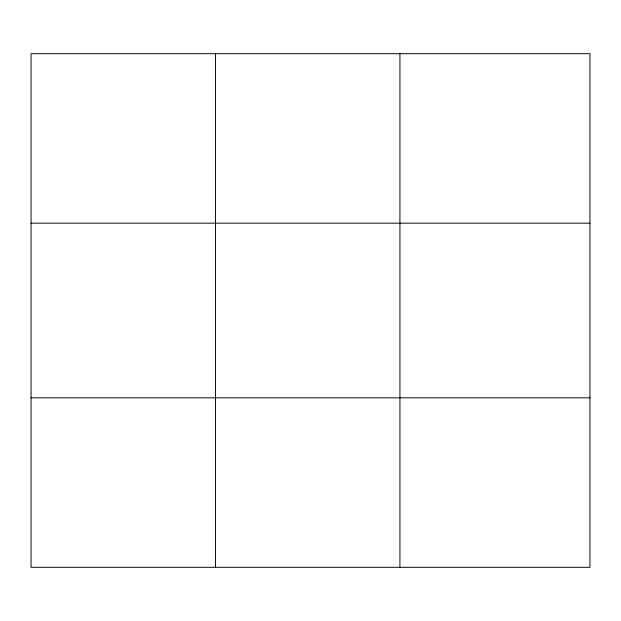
<?xml version="1.0" encoding="UTF-8"?>
<svg xmlns="http://www.w3.org/2000/svg" width="621" height="621" viewBox="0 0 621 621"><rect width="100%" height="100%" fill="white"/><g stroke="black" fill="none" stroke-linecap="round" stroke-linejoin="round"><path stroke-width="0.93" d="M215.487 567.322L215.487 53.678M399.924 567.322L399.924 53.678M589.95 223.18L589.95 53.678L31.05 53.678L31.05 567.322L589.95 567.322L589.95 223.18L31.05 223.18M31.05 397.82L589.95 397.82"/></g></svg>
